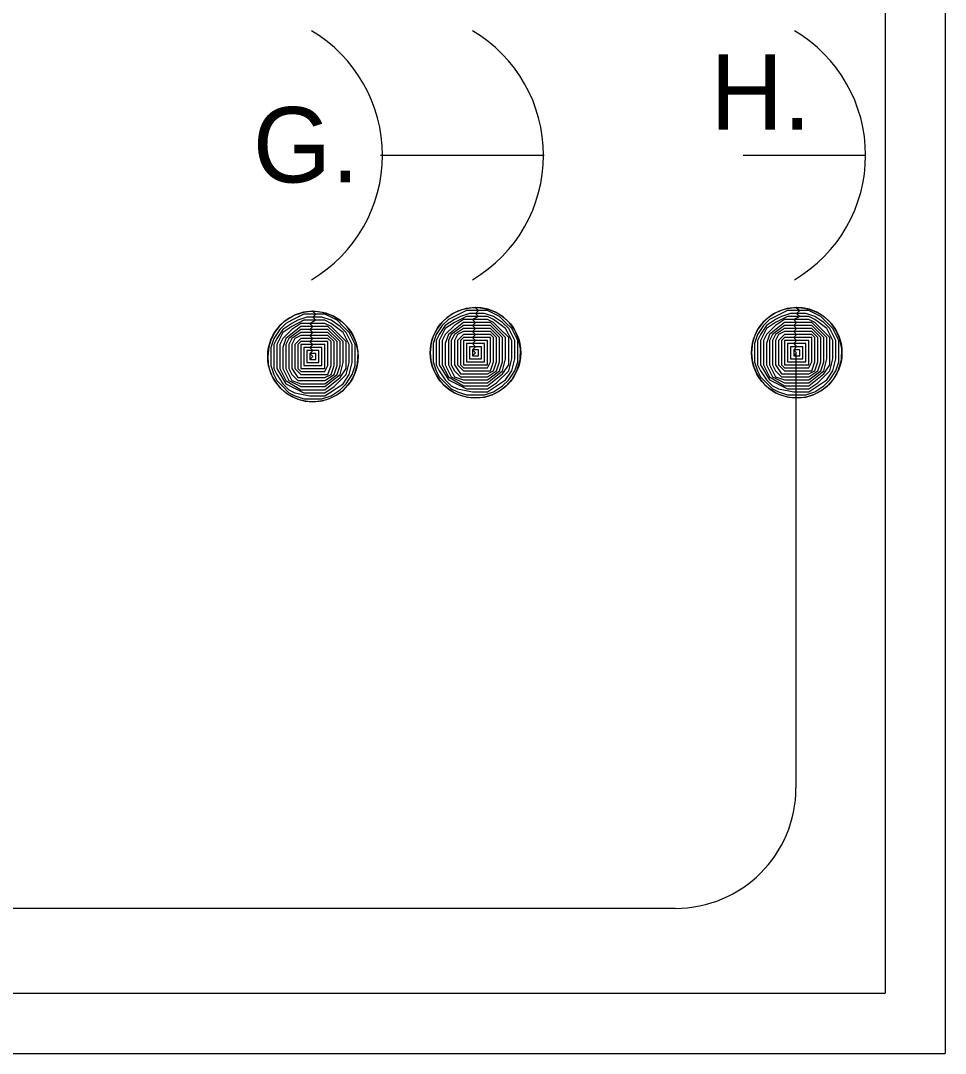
# Model space of a CAD drawing. Extents: x 58165 to 58845, y 43275 to 43715.
# Drawn here: x 58381.74 to 58411.17, y 43418.41 to 43451.3 of the extents above; entities that cross this region are included whole.
import ezdxf

# ---------------------------------------------------------------- set-up
doc = ezdxf.new("R2010")
doc.units = 0
doc.layers.add('Design_EX_Roadway Notes', color=7, linetype='Continuous')
doc.layers.add('Signals_PR_Detector Loop', color=7, linetype='Continuous')

msp = doc.modelspace()

# ---------------------------------------------------------------- linework, layer by layer
at = {"layer": 'Signals_PR_Detector Loop'}
for p, q in [((58411.169, 43610.47), (58411.169, 43418.408)), ((58409.249, 43608.549), (58409.249, 43420.328)), ((58393.197, 43447.011), (58398.4, 43447.011)), ((58404.739, 43447.011), (58408.612, 43447.011)), ((58406.416, 43440.676), (58406.416, 43426.868)), ((58402.575, 43423.026), (58371.582, 43423.026)), ((58306.917, 43420.328), (58409.249, 43420.328)), ((58373.244, 43418.408), (58411.169, 43418.408))]:
    msp.add_line(p, q, dxfattribs=at)
for points in [[(58396.213, 43442.163), (58395.916, 43442.133), (58395.655, 43442.05), (58395.479, 43441.962), (58395.302, 43441.836), (58395.142, 43441.684), (58394.992, 43441.486), (58394.873, 43441.245), (58394.808, 43441.035), (58394.775, 43440.722), (58394.794, 43440.484), (58394.849, 43440.27), (58394.932, 43440.067), (58395.074, 43439.845), (58395.189, 43439.712), (58395.378, 43439.551), (58395.544, 43439.448), (58395.732, 43439.367), (58395.965, 43439.305), (58396.213, 43439.282), (58396.506, 43439.312), (58396.741, 43439.382), (58396.981, 43439.504), (58397.182, 43439.656), (58397.386, 43439.884), (58397.534, 43440.147), (58397.637, 43440.493), (58397.649, 43440.85), (58397.589, 43441.157), (58397.465, 43441.439), (58397.3, 43441.67), (58397.091, 43441.867), (58396.852, 43442.015), (58396.621, 43442.106), (58396.397, 43442.152), (58396.202, 43442.163), (58396.311, 43442.068), (58396.214, 43442.068), (58396.119, 43442.068), (58396.022, 43442.068), (58395.927, 43442.068), (58395.735, 43441.972), (58395.543, 43441.876), (58395.351, 43441.78), (58395.159, 43441.588), (58394.967, 43441.3), (58394.87, 43441.012), (58394.87, 43440.628), (58394.87, 43440.436), (58394.967, 43440.147), (58395.062, 43439.955), (58395.254, 43439.763), (58395.446, 43439.571), (58395.638, 43439.476), (58395.927, 43439.379), (58396.214, 43439.379), (58396.503, 43439.379), (58396.79, 43439.476), (58397.079, 43439.668), (58397.271, 43439.86), (58397.463, 43440.147), (58397.559, 43440.436), (58397.559, 43440.723), (58397.559, 43441.107), (58397.367, 43441.492), (58397.175, 43441.684), (58396.982, 43441.876), (58396.79, 43441.972), (58396.598, 43442.068), (58396.406, 43442.068), (58396.311, 43442.068), (58396.214, 43441.972), (58396.022, 43441.972), (58395.735, 43441.876), (58395.543, 43441.78), (58395.254, 43441.588), (58395.062, 43441.3), (58394.967, 43441.107), (58394.967, 43440.339), (58395.062, 43440.147), (58395.254, 43439.86), (58395.446, 43439.668), (58395.638, 43439.571), (58396.119, 43439.476), (58396.598, 43439.476), (58396.887, 43439.668), (58397.175, 43439.86), (58397.367, 43440.147), (58397.463, 43440.531), (58397.463, 43441.107), (58397.271, 43441.492), (58397.079, 43441.684), (58396.79, 43441.876), (58396.503, 43441.972), (58396.214, 43441.972), (58396.311, 43441.876), (58395.927, 43441.876), (58395.543, 43441.684), (58395.254, 43441.492), (58395.062, 43441.107), (58395.062, 43440.339)], [(58406.437, 43442.163), (58406.139, 43442.133), (58405.878, 43442.05), (58405.704, 43441.962), (58405.525, 43441.836), (58405.365, 43441.684), (58405.215, 43441.486), (58405.096, 43441.245), (58405.032, 43441.035), (58404.998, 43440.722), (58405.017, 43440.484), (58405.072, 43440.27), (58405.156, 43440.067), (58405.297, 43439.845), (58405.412, 43439.712), (58405.601, 43439.551), (58405.767, 43439.448), (58405.955, 43439.367), (58406.188, 43439.305), (58406.437, 43439.282), (58406.729, 43439.312), (58406.964, 43439.382), (58407.206, 43439.504), (58407.405, 43439.656), (58407.611, 43439.884), (58407.758, 43440.147), (58407.86, 43440.493), (58407.874, 43440.85), (58407.812, 43441.157), (58407.688, 43441.439), (58407.525, 43441.67), (58407.316, 43441.867), (58407.076, 43442.015), (58406.844, 43442.106), (58406.62, 43442.152), (58406.425, 43442.163), (58406.534, 43442.068), (58406.437, 43442.068), (58406.342, 43442.068), (58406.245, 43442.068), (58406.15, 43442.068), (58405.958, 43441.972), (58405.766, 43441.876), (58405.574, 43441.78), (58405.382, 43441.588), (58405.19, 43441.3), (58405.093, 43441.012), (58405.093, 43440.628), (58405.093, 43440.436), (58405.19, 43440.147), (58405.285, 43439.955), (58405.477, 43439.763), (58405.669, 43439.571), (58405.861, 43439.476), (58406.15, 43439.379), (58406.437, 43439.379), (58406.726, 43439.379), (58407.014, 43439.476), (58407.302, 43439.668), (58407.494, 43439.86), (58407.687, 43440.147), (58407.782, 43440.436), (58407.782, 43440.723), (58407.782, 43441.107), (58407.59, 43441.492), (58407.398, 43441.684), (58407.206, 43441.876), (58407.014, 43441.972), (58406.822, 43442.068), (58406.629, 43442.068), (58406.534, 43442.068), (58406.437, 43441.972), (58406.245, 43441.972), (58405.958, 43441.876), (58405.766, 43441.78), (58405.477, 43441.588), (58405.285, 43441.3), (58405.19, 43441.107), (58405.19, 43440.339), (58405.285, 43440.147), (58405.477, 43439.86), (58405.669, 43439.668), (58405.861, 43439.571), (58406.342, 43439.476), (58406.822, 43439.476), (58407.11, 43439.668), (58407.398, 43439.86), (58407.59, 43440.147), (58407.687, 43440.531), (58407.687, 43441.107), (58407.494, 43441.492), (58407.302, 43441.684), (58407.014, 43441.876), (58406.726, 43441.972), (58406.437, 43441.972), (58406.534, 43441.876), (58406.15, 43441.876), (58405.766, 43441.684), (58405.477, 43441.492), (58405.285, 43441.107), (58405.285, 43440.339)], [(58391.039, 43442.042), (58390.741, 43442.01), (58390.481, 43441.929), (58390.306, 43441.839), (58390.127, 43441.715), (58389.967, 43441.563), (58389.819, 43441.363), (58389.699, 43441.124), (58389.634, 43440.912), (58389.601, 43440.599), (58389.621, 43440.363), (58389.674, 43440.147), (58389.758, 43439.944), (58389.899, 43439.724), (58390.014, 43439.589), (58390.204, 43439.429), (58390.369, 43439.326), (58390.558, 43439.244), (58390.791, 43439.182), (58391.039, 43439.161), (58391.333, 43439.19), (58391.567, 43439.261), (58391.807, 43439.382), (58392.009, 43439.535), (58392.213, 43439.763), (58392.361, 43440.025), (58392.462, 43440.371), (58392.476, 43440.728), (58392.414, 43441.036), (58392.29, 43441.318), (58392.127, 43441.548), (58391.918, 43441.744), (58391.677, 43441.894), (58391.447, 43441.983), (58391.222, 43442.03), (58391.027, 43442.042), (58391.136, 43441.947), (58391.041, 43441.947), (58390.944, 43441.947), (58390.849, 43441.947), (58390.752, 43441.947), (58390.56, 43441.85), (58390.368, 43441.755), (58390.176, 43441.658), (58389.984, 43441.466), (58389.792, 43441.179), (58389.696, 43440.89), (58389.696, 43440.506), (58389.696, 43440.313), (58389.792, 43440.026), (58389.888, 43439.834), (58390.08, 43439.642), (58390.272, 43439.45), (58390.464, 43439.353), (58390.752, 43439.258), (58391.041, 43439.258), (58391.328, 43439.258), (58391.617, 43439.353), (58391.904, 43439.545), (58392.096, 43439.737), (58392.288, 43440.026), (58392.385, 43440.313), (58392.385, 43440.602), (58392.385, 43440.986), (58392.193, 43441.371), (58392.001, 43441.563), (58391.809, 43441.755), (58391.617, 43441.85), (58391.425, 43441.947), (58391.233, 43441.947), (58391.136, 43441.947), (58391.041, 43441.85), (58390.849, 43441.85), (58390.56, 43441.755), (58390.368, 43441.658), (58390.08, 43441.466), (58389.888, 43441.179), (58389.792, 43440.986), (58389.792, 43440.218), (58389.888, 43440.026), (58390.08, 43439.737), (58390.272, 43439.545), (58390.464, 43439.45), (58390.944, 43439.353), (58391.425, 43439.353), (58391.712, 43439.545), (58392.001, 43439.737), (58392.193, 43440.026), (58392.288, 43440.41), (58392.288, 43440.986), (58392.096, 43441.371), (58391.904, 43441.563), (58391.617, 43441.755), (58391.328, 43441.85), (58391.041, 43441.85), (58391.136, 43441.755), (58390.752, 43441.755), (58390.368, 43441.563), (58390.08, 43441.371), (58389.888, 43440.986), (58389.888, 43440.218)], [(58395.062, 43440.339), (58395.351, 43439.86), (58395.927, 43439.571), (58396.598, 43439.571), (58396.887, 43439.763), (58397.271, 43440.147), (58397.367, 43440.531), (58397.367, 43441.107), (58397.175, 43441.492), (58396.79, 43441.78), (58396.598, 43441.876), (58396.311, 43441.876), (58396.119, 43441.78), (58395.83, 43441.78), (58395.543, 43441.588), (58395.254, 43441.3), (58395.159, 43441.107), (58395.159, 43440.339), (58395.351, 43439.955), (58395.83, 43439.668), (58396.598, 43439.668), (58397.079, 43440.052), (58397.271, 43440.339), (58397.271, 43441.204), (58396.982, 43441.492), (58396.79, 43441.684), (58396.598, 43441.78), (58396.119, 43441.78), (58396.214, 43441.684), (58395.83, 43441.684), (58395.351, 43441.3), (58395.254, 43441.012), (58395.254, 43440.339), (58395.446, 43439.955), (58395.83, 43439.763), (58396.598, 43439.763), (58397.079, 43440.147), (58397.175, 43440.531), (58397.175, 43441.204), (58396.887, 43441.492), (58396.695, 43441.684), (58396.214, 43441.684), (58396.119, 43441.588), (58395.83, 43441.588), (58395.446, 43441.3), (58395.351, 43441.107), (58395.351, 43440.339), (58395.543, 43439.955), (58395.83, 43439.86), (58396.598, 43439.86), (58396.982, 43440.147), (58397.079, 43440.436), (58397.079, 43441.204), (58396.695, 43441.588), (58396.119, 43441.588), (58396.214, 43441.492), (58395.83, 43441.492), (58395.543, 43441.3), (58395.446, 43441.107), (58395.446, 43440.339), (58395.543, 43440.147), (58395.735, 43439.955), (58396.598, 43439.955), (58396.887, 43440.147), (58396.982, 43440.436), (58396.982, 43441.204), (58396.695, 43441.492), (58396.214, 43441.492), (58396.119, 43441.396), (58395.83, 43441.396), (58395.638, 43441.3), (58395.543, 43441.107), (58395.543, 43440.339), (58395.735, 43440.052), (58396.598, 43440.052), (58396.79, 43440.147), (58396.887, 43440.436), (58396.887, 43441.204), (58396.695, 43441.396), (58396.119, 43441.396), (58396.214, 43441.3), (58395.83, 43441.3), (58395.638, 43441.107), (58395.638, 43440.339), (58395.83, 43440.147), (58396.695, 43440.147), (58396.79, 43440.436), (58396.79, 43441.204), (58396.695, 43441.3), (58396.214, 43441.3), (58396.119, 43441.204), (58395.83, 43441.204), (58395.735, 43441.107), (58395.735, 43440.339), (58395.83, 43440.244), (58396.598, 43440.244), (58396.695, 43440.436), (58396.695, 43441.204), (58396.119, 43441.204), (58396.214, 43441.107), (58395.83, 43441.107)], [(58405.285, 43440.339), (58405.574, 43439.86), (58406.15, 43439.571), (58406.822, 43439.571), (58407.11, 43439.763), (58407.494, 43440.147), (58407.59, 43440.531), (58407.59, 43441.107), (58407.398, 43441.492), (58407.014, 43441.78), (58406.822, 43441.876), (58406.534, 43441.876), (58406.342, 43441.78), (58406.053, 43441.78), (58405.766, 43441.588), (58405.477, 43441.3), (58405.382, 43441.107), (58405.382, 43440.339), (58405.574, 43439.955), (58406.053, 43439.668), (58406.822, 43439.668), (58407.302, 43440.052), (58407.494, 43440.339), (58407.494, 43441.204), (58407.206, 43441.492), (58407.014, 43441.684), (58406.822, 43441.78), (58406.342, 43441.78), (58406.437, 43441.684), (58406.053, 43441.684), (58405.574, 43441.3), (58405.477, 43441.012), (58405.477, 43440.339), (58405.669, 43439.955), (58406.053, 43439.763), (58406.822, 43439.763), (58407.302, 43440.147), (58407.398, 43440.531), (58407.398, 43441.204), (58407.11, 43441.492), (58406.918, 43441.684), (58406.437, 43441.684), (58406.342, 43441.588), (58406.053, 43441.588), (58405.669, 43441.3), (58405.574, 43441.107), (58405.574, 43440.339), (58405.766, 43439.955), (58406.053, 43439.86), (58406.822, 43439.86), (58407.206, 43440.147), (58407.302, 43440.436), (58407.302, 43441.204), (58406.918, 43441.588), (58406.342, 43441.588), (58406.437, 43441.492), (58406.053, 43441.492), (58405.766, 43441.3), (58405.669, 43441.107), (58405.669, 43440.339), (58405.766, 43440.147), (58405.958, 43439.955), (58406.822, 43439.955), (58407.11, 43440.147), (58407.206, 43440.436), (58407.206, 43441.204), (58406.918, 43441.492), (58406.437, 43441.492), (58406.342, 43441.396), (58406.053, 43441.396), (58405.861, 43441.3), (58405.766, 43441.107), (58405.766, 43440.339), (58405.958, 43440.052), (58406.822, 43440.052), (58407.014, 43440.147), (58407.11, 43440.436), (58407.11, 43441.204), (58406.918, 43441.396), (58406.342, 43441.396), (58406.437, 43441.3), (58406.053, 43441.3), (58405.861, 43441.107), (58405.861, 43440.339), (58406.053, 43440.147), (58406.918, 43440.147), (58407.014, 43440.436), (58407.014, 43441.204), (58406.918, 43441.3), (58406.437, 43441.3), (58406.342, 43441.204), (58406.053, 43441.204), (58405.958, 43441.107), (58405.958, 43440.339), (58406.053, 43440.244), (58406.822, 43440.244), (58406.918, 43440.436), (58406.918, 43441.204), (58406.342, 43441.204), (58406.437, 43441.107), (58406.053, 43441.107)], [(58389.888, 43440.218), (58390.176, 43439.737), (58390.752, 43439.45), (58391.425, 43439.45), (58391.712, 43439.642), (58392.096, 43440.026), (58392.193, 43440.41), (58392.193, 43440.986), (58392.001, 43441.371), (58391.617, 43441.658), (58391.425, 43441.755), (58391.136, 43441.755), (58390.944, 43441.658), (58390.657, 43441.658), (58390.368, 43441.466), (58390.08, 43441.179), (58389.984, 43440.986), (58389.984, 43440.218), (58390.176, 43439.834), (58390.657, 43439.545), (58391.425, 43439.545), (58391.904, 43439.929), (58392.096, 43440.218), (58392.096, 43441.082), (58391.809, 43441.371), (58391.617, 43441.563), (58391.425, 43441.658), (58390.944, 43441.658), (58391.041, 43441.563), (58390.657, 43441.563), (58390.176, 43441.179), (58390.08, 43440.89), (58390.08, 43440.218), (58390.272, 43439.834), (58390.657, 43439.642), (58391.425, 43439.642), (58391.904, 43440.026), (58392.001, 43440.41), (58392.001, 43441.082), (58391.712, 43441.371), (58391.52, 43441.563), (58391.041, 43441.563), (58390.944, 43441.466), (58390.657, 43441.466), (58390.272, 43441.179), (58390.176, 43440.986), (58390.176, 43440.218), (58390.368, 43439.834), (58390.657, 43439.737), (58391.425, 43439.737), (58391.809, 43440.026), (58391.904, 43440.313), (58391.904, 43441.082), (58391.52, 43441.466), (58390.944, 43441.466), (58391.041, 43441.371), (58390.657, 43441.371), (58390.368, 43441.179), (58390.272, 43440.986), (58390.272, 43440.218), (58390.368, 43440.026), (58390.56, 43439.834), (58391.425, 43439.834), (58391.712, 43440.026), (58391.809, 43440.313), (58391.809, 43441.082), (58391.52, 43441.371), (58391.041, 43441.371), (58390.944, 43441.274), (58390.657, 43441.274), (58390.464, 43441.179), (58390.368, 43440.986), (58390.368, 43440.218), (58390.56, 43439.929), (58391.425, 43439.929), (58391.617, 43440.026), (58391.712, 43440.313), (58391.712, 43441.082), (58391.52, 43441.274), (58390.944, 43441.274), (58391.041, 43441.179), (58390.657, 43441.179), (58390.464, 43440.986), (58390.464, 43440.218), (58390.657, 43440.026), (58391.52, 43440.026), (58391.617, 43440.313), (58391.617, 43441.082), (58391.52, 43441.179), (58391.041, 43441.179), (58390.944, 43441.082), (58390.657, 43441.082), (58390.56, 43440.986), (58390.56, 43440.218), (58390.657, 43440.121), (58391.425, 43440.121), (58391.52, 43440.313), (58391.52, 43441.082), (58390.944, 43441.082), (58391.041, 43440.986), (58390.657, 43440.986)], [(58390.657, 43440.986), (58390.657, 43440.218), (58391.425, 43440.218), (58391.425, 43440.986), (58391.041, 43440.986), (58390.944, 43440.89), (58390.752, 43440.89), (58390.752, 43440.313), (58391.328, 43440.313), (58391.328, 43440.89), (58390.944, 43440.89), (58391.041, 43440.794), (58390.849, 43440.794), (58390.849, 43440.41), (58391.233, 43440.41), (58391.233, 43440.794), (58391.041, 43440.794), (58390.944, 43440.698), (58390.944, 43440.506), (58391.136, 43440.506), (58391.136, 43440.698), (58390.944, 43440.698), (58391.041, 43440.602), (58390.944, 43440.506)], [(58395.83, 43441.107), (58395.83, 43440.339), (58396.598, 43440.339), (58396.598, 43441.107), (58396.214, 43441.107), (58396.119, 43441.012), (58395.927, 43441.012), (58395.927, 43440.436), (58396.503, 43440.436), (58396.503, 43441.012), (58396.119, 43441.012), (58396.214, 43440.915), (58396.022, 43440.915), (58396.022, 43440.531), (58396.406, 43440.531), (58396.406, 43440.915), (58396.214, 43440.915), (58396.119, 43440.82), (58396.119, 43440.628), (58396.311, 43440.628), (58396.311, 43440.82), (58396.119, 43440.82), (58396.214, 43440.723), (58396.119, 43440.628)], [(58406.053, 43441.107), (58406.053, 43440.339), (58406.822, 43440.339), (58406.822, 43441.107), (58406.437, 43441.107), (58406.342, 43441.012), (58406.15, 43441.012), (58406.15, 43440.436), (58406.726, 43440.436), (58406.726, 43441.012), (58406.342, 43441.012), (58406.437, 43440.915), (58406.245, 43440.915), (58406.245, 43440.531), (58406.629, 43440.531), (58406.629, 43440.915), (58406.437, 43440.915), (58406.342, 43440.82), (58406.342, 43440.628), (58406.534, 43440.628), (58406.534, 43440.82), (58406.342, 43440.82), (58406.437, 43440.723), (58406.342, 43440.628)]]:
    msp.add_lwpolyline(points, dxfattribs=at)
for centre in [(58396.215, 43440.723), (58406.439, 43440.723), (58391.041, 43440.601)]:
    msp.add_circle(centre, 1.44, dxfattribs=at)
for centre, radius, start, end in [((58388.65, 43447.011), 4.605, 300.6211, 59.379), ((58393.776, 43447.011), 4.605, 300.6211, 59.379), ((58404.026, 43447.011), 4.605, 300.6211, 59.379), ((58402.575, 43426.867), 3.841, 270, 0)]:
    msp.add_arc(centre, radius, start, end, dxfattribs=at)

# ---------------------------------------------------------------- texts
at = {"layer": 'Design_EX_Roadway Notes'}
for s, p in [('H.', (58403.688, 43447.825)), ('G.', (58389.129, 43446.146))]:
    msp.add_text(s, height=2.4008, dxfattribs=at).set_placement(p)

doc.saveas('drawing.dxf')
